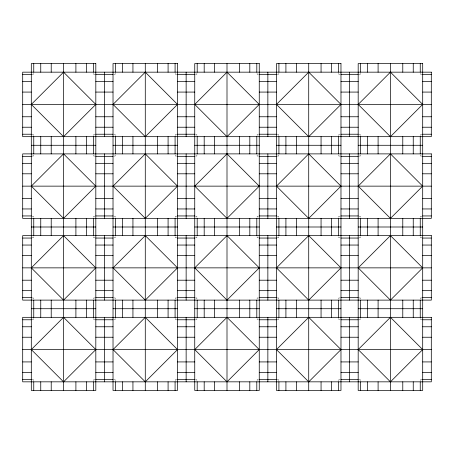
<?xml version="1.0" encoding="UTF-8"?>
<svg xmlns="http://www.w3.org/2000/svg" width="454" height="454" viewBox="0 0 454 454"><rect width="100%" height="100%" fill="white"/><g stroke="black" fill="none" stroke-linecap="round" stroke-linejoin="round"><path stroke-width="0.34" stroke-dasharray="2.27 1.7" d="M32.109 74.314L33.454 74.314L33.454 72.969M95.011 74.314L93.666 74.314L93.666 72.969M113.829 74.314L115.174 74.314L115.174 72.969M176.731 74.314L175.386 74.314L175.386 72.969M195.549 74.314L196.894 74.314L196.894 72.969M258.451 74.314L257.106 74.314L257.106 72.969M277.269 74.314L278.614 74.314L278.614 72.969M340.171 74.314L338.826 74.314L338.826 72.969M358.989 74.314L360.334 74.314L360.334 72.969M421.891 74.314L420.546 74.314L420.546 72.969M32.109 134.526L33.454 134.526L33.454 135.871M95.011 134.526L93.666 134.526L93.666 135.871M113.829 134.526L115.174 134.526L115.174 135.871M176.731 134.526L175.386 134.526L175.386 135.871M195.549 134.526L196.894 134.526L196.894 135.871M258.451 134.526L257.106 134.526L257.106 135.871M277.269 134.526L278.614 134.526L278.614 135.871M340.171 134.526L338.826 134.526L338.826 135.871M358.989 134.526L360.334 134.526L360.334 135.871M421.891 134.526L420.546 134.526L420.546 135.871M32.109 156.034L33.454 156.034L33.454 154.689M95.011 156.034L93.666 156.034L93.666 154.689M113.829 156.034L115.174 156.034L115.174 154.689M176.731 156.034L175.386 156.034L175.386 154.689M195.549 156.034L196.894 156.034L196.894 154.689M258.451 156.034L257.106 156.034L257.106 154.689M277.269 156.034L278.614 156.034L278.614 154.689M340.171 156.034L338.826 156.034L338.826 154.689M358.989 156.034L360.334 156.034L360.334 154.689M421.891 156.034L420.546 156.034L420.546 154.689M32.109 216.246L33.454 216.246L33.454 217.591M95.011 216.246L93.666 216.246L93.666 217.591M113.829 216.246L115.174 216.246L115.174 217.591M176.731 216.246L175.386 216.246L175.386 217.591M195.549 216.246L196.894 216.246L196.894 217.591M258.451 216.246L257.106 216.246L257.106 217.591M277.269 216.246L278.614 216.246L278.614 217.591M340.171 216.246L338.826 216.246L338.826 217.591M358.989 216.246L360.334 216.246L360.334 217.591M421.891 216.246L420.546 216.246L420.546 217.591M32.109 237.754L33.454 237.754L33.454 236.409M95.011 237.754L93.666 237.754L93.666 236.409M113.829 237.754L115.174 237.754L115.174 236.409M176.731 237.754L175.386 237.754L175.386 236.409M195.549 237.754L196.894 237.754L196.894 236.409M258.451 237.754L257.106 237.754L257.106 236.409M277.269 237.754L278.614 237.754L278.614 236.409M340.171 237.754L338.826 237.754L338.826 236.409M358.989 237.754L360.334 237.754L360.334 236.409M421.891 237.754L420.546 237.754L420.546 236.409M32.109 297.966L33.454 297.966L33.454 299.311M95.011 297.966L93.666 297.966L93.666 299.311M113.829 297.966L115.174 297.966L115.174 299.311M176.731 297.966L175.386 297.966L175.386 299.311M195.549 297.966L196.894 297.966L196.894 299.311M258.451 297.966L257.106 297.966L257.106 299.311M277.269 297.966L278.614 297.966L278.614 299.311M340.171 297.966L338.826 297.966L338.826 299.311M358.989 297.966L360.334 297.966L360.334 299.311M421.891 297.966L420.546 297.966L420.546 299.311M32.109 319.474L33.454 319.474L33.454 318.129M95.011 319.474L93.666 319.474L93.666 318.129M113.829 319.474L115.174 319.474L115.174 318.129M176.731 319.474L175.386 319.474L175.386 318.129M195.549 319.474L196.894 319.474L196.894 318.129M258.451 319.474L257.106 319.474L257.106 318.129M277.269 319.474L278.614 319.474L278.614 318.129M340.171 319.474L338.826 319.474L338.826 318.129M358.989 319.474L360.334 319.474L360.334 318.129M421.891 319.474L420.546 319.474L420.546 318.129M32.109 379.686L33.454 379.686L33.454 381.031M95.011 379.686L93.666 379.686L93.666 381.031M113.829 379.686L115.174 379.686L115.174 381.031M176.731 379.686L175.386 379.686L175.386 381.031M195.549 379.686L196.894 379.686L196.894 381.031M258.451 379.686L257.106 379.686L257.106 381.031M277.269 379.686L278.614 379.686L278.614 381.031M340.171 379.686L338.826 379.686L338.826 381.031M358.989 379.686L360.334 379.686L360.334 381.031M421.891 379.686L420.546 379.686L420.546 381.031"/><path stroke-width="0.68" d="M22.7 74.615L31.303 74.615M95.817 74.615L113.023 74.615M177.537 74.615L194.743 74.615M259.257 74.615L276.463 74.615M340.977 74.615L358.183 74.615M422.697 74.615L431.3 74.615M22.7 81.612L31.303 81.612M95.817 81.612L113.023 81.612M177.537 81.612L194.743 81.612M259.257 81.612L276.463 81.612M340.977 81.612L358.183 81.612M422.697 81.612L431.3 81.612M22.7 92.077L31.303 92.077M95.817 92.077L113.023 92.077M177.537 92.077L194.743 92.077M259.257 92.077L276.463 92.077M340.977 92.077L358.183 92.077M422.697 92.077L431.3 92.077M22.7 104.42L431.3 104.42M22.7 116.763L31.303 116.763M95.817 116.763L113.023 116.763M177.537 116.763L194.743 116.763M259.257 116.763L276.463 116.763M340.977 116.763L358.183 116.763M422.697 116.763L431.3 116.763M22.7 127.228L31.303 127.228M95.817 127.228L113.023 127.228M177.537 127.228L194.743 127.228M259.257 127.228L276.463 127.228M340.977 127.228L358.183 127.228M422.697 127.228L431.3 127.228M22.7 134.225L31.303 134.225M95.817 134.225L113.023 134.225M177.537 134.225L194.743 134.225M259.257 134.225L276.463 134.225M340.977 134.225L358.183 134.225M422.697 134.225L431.3 134.225M31.303 145.28L95.817 145.28M113.023 145.28L177.537 145.28M194.743 145.28L259.257 145.28M276.463 145.28L340.977 145.28M358.183 145.28L422.697 145.28M22.7 156.335L31.303 156.335M95.817 156.335L113.023 156.335M177.537 156.335L194.743 156.335M259.257 156.335L276.463 156.335M340.977 156.335L358.183 156.335M422.697 156.335L431.3 156.335M22.7 163.332L31.303 163.332M95.817 163.332L113.023 163.332M177.537 163.332L194.743 163.332M259.257 163.332L276.463 163.332M340.977 163.332L358.183 163.332M422.697 163.332L431.3 163.332M22.7 173.797L31.303 173.797M95.817 173.797L113.023 173.797M177.537 173.797L194.743 173.797M259.257 173.797L276.463 173.797M340.977 173.797L358.183 173.797M422.697 173.797L431.3 173.797M22.7 186.14L431.3 186.14M22.7 198.483L31.303 198.483M95.817 198.483L113.023 198.483M177.537 198.483L194.743 198.483M259.257 198.483L276.463 198.483M340.977 198.483L358.183 198.483M422.697 198.483L431.3 198.483M22.7 208.948L31.303 208.948M95.817 208.948L113.023 208.948M177.537 208.948L194.743 208.948M259.257 208.948L276.463 208.948M340.977 208.948L358.183 208.948M422.697 208.948L431.3 208.948M22.7 215.945L31.303 215.945M95.817 215.945L113.023 215.945M177.537 215.945L194.743 215.945M259.257 215.945L276.463 215.945M340.977 215.945L358.183 215.945M422.697 215.945L431.3 215.945M31.303 227L95.817 227M113.023 227L177.537 227M194.743 227L259.257 227M276.463 227L340.977 227M358.183 227L422.697 227M22.7 238.055L31.303 238.055M95.817 238.055L113.023 238.055M177.537 238.055L194.743 238.055M259.257 238.055L276.463 238.055M340.977 238.055L358.183 238.055M422.697 238.055L431.3 238.055M22.7 245.052L31.303 245.052M95.817 245.052L113.023 245.052M177.537 245.052L194.743 245.052M259.257 245.052L276.463 245.052M340.977 245.052L358.183 245.052M422.697 245.052L431.3 245.052M22.7 255.517L31.303 255.517M95.817 255.517L113.023 255.517M177.537 255.517L194.743 255.517M259.257 255.517L276.463 255.517M340.977 255.517L358.183 255.517M422.697 255.517L431.3 255.517M22.7 267.86L431.3 267.86M22.7 280.203L31.303 280.203M95.817 280.203L113.023 280.203M177.537 280.203L194.743 280.203M259.257 280.203L276.463 280.203M340.977 280.203L358.183 280.203M422.697 280.203L431.3 280.203M22.7 290.668L31.303 290.668M95.817 290.668L113.023 290.668M177.537 290.668L194.743 290.668M259.257 290.668L276.463 290.668M340.977 290.668L358.183 290.668M422.697 290.668L431.3 290.668M22.7 297.665L31.303 297.665M95.817 297.665L113.023 297.665M177.537 297.665L194.743 297.665M259.257 297.665L276.463 297.665M340.977 297.665L358.183 297.665M422.697 297.665L431.3 297.665M31.303 308.72L95.817 308.72M113.023 308.72L177.537 308.72M194.743 308.72L259.257 308.72M276.463 308.72L340.977 308.72M358.183 308.72L422.697 308.72M22.7 319.775L31.303 319.775M95.817 319.775L113.023 319.775M177.537 319.775L194.743 319.775M259.257 319.775L276.463 319.775M340.977 319.775L358.183 319.775M422.697 319.775L431.3 319.775M22.7 326.772L31.303 326.772M95.817 326.772L113.023 326.772M177.537 326.772L194.743 326.772M259.257 326.772L276.463 326.772M340.977 326.772L358.183 326.772M422.697 326.772L431.3 326.772M22.7 337.237L31.303 337.237M95.817 337.237L113.023 337.237M177.537 337.237L194.743 337.237M259.257 337.237L276.463 337.237M340.977 337.237L358.183 337.237M422.697 337.237L431.3 337.237M22.7 349.58L431.3 349.58M22.7 361.923L31.303 361.923M95.817 361.923L113.023 361.923M177.537 361.923L194.743 361.923M259.257 361.923L276.463 361.923M340.977 361.923L358.183 361.923M422.697 361.923L431.3 361.923M22.7 372.388L31.303 372.388M95.817 372.388L113.023 372.388M177.537 372.388L194.743 372.388M259.257 372.388L276.463 372.388M340.977 372.388L358.183 372.388M422.697 372.388L431.3 372.388M22.7 379.385L31.303 379.385M95.817 379.385L113.023 379.385M177.537 379.385L194.743 379.385M259.257 379.385L276.463 379.385M340.977 379.385L358.183 379.385M422.697 379.385L431.3 379.385M420.245 63.56L420.245 72.163M420.245 136.677L420.245 153.883M420.245 218.397L420.245 235.603M420.245 300.117L420.245 317.323M420.245 381.837L420.245 390.44M413.248 63.56L413.248 72.163M413.248 136.677L413.248 153.883M413.248 218.397L413.248 235.603M413.248 300.117L413.248 317.323M413.248 381.837L413.248 390.44M402.783 63.56L402.783 72.163M402.783 136.677L402.783 153.883M402.783 218.397L402.783 235.603M402.783 300.117L402.783 317.323M402.783 381.837L402.783 390.44M390.44 63.56L390.44 390.44M378.097 63.56L378.097 72.163M378.097 136.677L378.097 153.883M378.097 218.397L378.097 235.603M378.097 300.117L378.097 317.323M378.097 381.837L378.097 390.44M367.632 63.56L367.632 72.163M367.632 136.677L367.632 153.883M367.632 218.397L367.632 235.603M367.632 300.117L367.632 317.323M367.632 381.837L367.632 390.44M360.635 63.56L360.635 72.163M360.635 136.677L360.635 153.883M360.635 218.397L360.635 235.603M360.635 300.117L360.635 317.323M360.635 381.837L360.635 390.44M349.58 72.163L349.58 136.677M349.58 153.883L349.58 218.397M349.58 235.603L349.58 300.117M349.58 317.323L349.58 381.837M338.525 63.56L338.525 72.163M338.525 136.677L338.525 153.883M338.525 218.397L338.525 235.603M338.525 300.117L338.525 317.323M338.525 381.837L338.525 390.44M331.528 63.56L331.528 72.163M331.528 136.677L331.528 153.883M331.528 218.397L331.528 235.603M331.528 300.117L331.528 317.323M331.528 381.837L331.528 390.44M321.063 63.56L321.063 72.163M321.063 136.677L321.063 153.883M321.063 218.397L321.063 235.603M321.063 300.117L321.063 317.323M321.063 381.837L321.063 390.44M308.72 63.56L308.72 390.44M296.377 63.56L296.377 72.163M296.377 136.677L296.377 153.883M296.377 218.397L296.377 235.603M296.377 300.117L296.377 317.323M296.377 381.837L296.377 390.44M285.912 63.56L285.912 72.163M285.912 136.677L285.912 153.883M285.912 218.397L285.912 235.603M285.912 300.117L285.912 317.323M285.912 381.837L285.912 390.44M278.915 63.56L278.915 72.163M278.915 136.677L278.915 153.883M278.915 218.397L278.915 235.603M278.915 300.117L278.915 317.323M278.915 381.837L278.915 390.44M267.86 72.163L267.86 136.677M267.86 153.883L267.86 218.397M267.86 235.603L267.86 300.117M267.86 317.323L267.86 381.837M256.805 63.56L256.805 72.163M256.805 136.677L256.805 153.883M256.805 218.397L256.805 235.603M256.805 300.117L256.805 317.323M256.805 381.837L256.805 390.44M249.808 63.56L249.808 72.163M249.808 136.677L249.808 153.883M249.808 218.397L249.808 235.603M249.808 300.117L249.808 317.323M249.808 381.837L249.808 390.44M239.343 63.56L239.343 72.163M239.343 136.677L239.343 153.883M239.343 218.397L239.343 235.603M239.343 300.117L239.343 317.323M239.343 381.837L239.343 390.44M227 63.56L227 390.44M214.657 63.56L214.657 72.163M214.657 136.677L214.657 153.883M214.657 218.397L214.657 235.603M214.657 300.117L214.657 317.323M214.657 381.837L214.657 390.44M204.192 63.56L204.192 72.163M204.192 136.677L204.192 153.883M204.192 218.397L204.192 235.603M204.192 300.117L204.192 317.323M204.192 381.837L204.192 390.44M197.195 63.56L197.195 72.163M197.195 136.677L197.195 153.883M197.195 218.397L197.195 235.603M197.195 300.117L197.195 317.323M197.195 381.837L197.195 390.44M186.14 72.163L186.14 136.677M186.14 153.883L186.14 218.397M186.14 235.603L186.14 300.117M186.14 317.323L186.14 381.837M175.085 63.56L175.085 72.163M175.085 136.677L175.085 153.883M175.085 218.397L175.085 235.603M175.085 300.117L175.085 317.323M175.085 381.837L175.085 390.44M168.088 63.56L168.088 72.163M168.088 136.677L168.088 153.883M168.088 218.397L168.088 235.603M168.088 300.117L168.088 317.323M168.088 381.837L168.088 390.44M157.623 63.56L157.623 72.163M157.623 136.677L157.623 153.883M157.623 218.397L157.623 235.603M157.623 300.117L157.623 317.323M157.623 381.837L157.623 390.44M145.28 63.56L145.28 390.44M132.937 63.56L132.937 72.163M132.937 136.677L132.937 153.883M132.937 218.397L132.937 235.603M132.937 300.117L132.937 317.323M132.937 381.837L132.937 390.44M122.472 63.56L122.472 72.163M122.472 136.677L122.472 153.883M122.472 218.397L122.472 235.603M122.472 300.117L122.472 317.323M122.472 381.837L122.472 390.44M115.475 63.56L115.475 72.163M115.475 136.677L115.475 153.883M115.475 218.397L115.475 235.603M115.475 300.117L115.475 317.323M115.475 381.837L115.475 390.44M104.42 72.163L104.42 136.677M104.42 153.883L104.42 218.397M104.42 235.603L104.42 300.117M104.42 317.323L104.42 381.837M93.365 63.56L93.365 72.163M93.365 136.677L93.365 153.883M93.365 218.397L93.365 235.603M93.365 300.117L93.365 317.323M93.365 381.837L93.365 390.44M86.368 63.56L86.368 72.163M86.368 136.677L86.368 153.883M86.368 218.397L86.368 235.603M86.368 300.117L86.368 317.323M86.368 381.837L86.368 390.44M75.903 63.56L75.903 72.163M75.903 136.677L75.903 153.883M75.903 218.397L75.903 235.603M75.903 300.117L75.903 317.323M75.903 381.837L75.903 390.44M63.56 63.56L63.56 390.44M51.217 63.56L51.217 72.163M51.217 136.677L51.217 153.883M51.217 218.397L51.217 235.603M51.217 300.117L51.217 317.323M51.217 381.837L51.217 390.44M40.752 63.56L40.752 72.163M40.752 136.677L40.752 153.883M40.752 218.397L40.752 235.603M40.752 300.117L40.752 317.323M40.752 381.837L40.752 390.44M33.755 63.56L33.755 72.163M33.755 136.677L33.755 153.883M33.755 218.397L33.755 235.603M33.755 300.117L33.755 317.323M33.755 381.837L33.755 390.44M63.56 72.163L31.303 104.42L63.56 136.677L95.817 104.42L63.56 72.163M63.56 153.883L31.303 186.14L63.56 218.397L95.817 186.14L63.56 153.883M145.28 72.163L113.023 104.42L145.28 136.677L177.537 104.42L145.28 72.163M63.56 235.603L31.303 267.86L63.56 300.117L95.817 267.86L63.56 235.603M145.28 153.883L113.023 186.14L145.28 218.397L177.537 186.14L145.28 153.883M227 72.163L194.743 104.42L227 136.677L259.257 104.42L227 72.163M63.56 317.323L31.303 349.58L63.56 381.837L95.817 349.58L63.56 317.323M145.28 235.603L113.023 267.86L145.28 300.117L177.537 267.86L145.28 235.603M227 153.883L194.743 186.14L227 218.397L259.257 186.14L227 153.883M308.72 72.163L276.463 104.42L308.72 136.677L340.977 104.42L308.72 72.163M145.28 317.323L113.023 349.58L145.28 381.837L177.537 349.58L145.28 317.323M227 235.603L194.743 267.86L227 300.117L259.257 267.86L227 235.603M308.72 153.883L276.463 186.14L308.72 218.397L340.977 186.14L308.72 153.883M390.44 72.163L358.183 104.42L390.44 136.677L422.697 104.42L390.44 72.163M227 317.323L194.743 349.58L227 381.837L259.257 349.58L227 317.323M308.72 235.603L276.463 267.86L308.72 300.117L340.977 267.86L308.72 235.603M390.44 153.883L358.183 186.14L390.44 218.397L422.697 186.14L390.44 153.883M308.72 317.323L276.463 349.58L308.72 381.837L340.977 349.58L308.72 317.323M390.44 235.603L358.183 267.86L390.44 300.117L422.697 267.86L390.44 235.603M390.44 317.323L358.183 349.58L390.44 381.837L422.697 349.58L390.44 317.323M95.817 63.56L31.303 63.56L31.303 390.44L95.817 390.44L95.817 63.56M177.537 63.56L113.023 63.56L113.023 390.44L177.537 390.44L177.537 63.56M259.257 63.56L194.743 63.56L194.743 390.44L259.257 390.44L259.257 63.56M340.977 63.56L276.463 63.56L276.463 390.44L340.977 390.44L340.977 63.56M422.697 63.56L358.183 63.56L358.183 390.44L422.697 390.44L422.697 63.56M431.3 72.163L22.7 72.163L22.7 136.677L431.3 136.677L431.3 72.163M431.3 153.883L22.7 153.883L22.7 218.397L431.3 218.397L431.3 153.883M431.3 235.603L22.7 235.603L22.7 300.117L431.3 300.117L431.3 235.603M431.3 317.323L22.7 317.323L22.7 381.837L431.3 381.837L431.3 317.323"/></g></svg>
